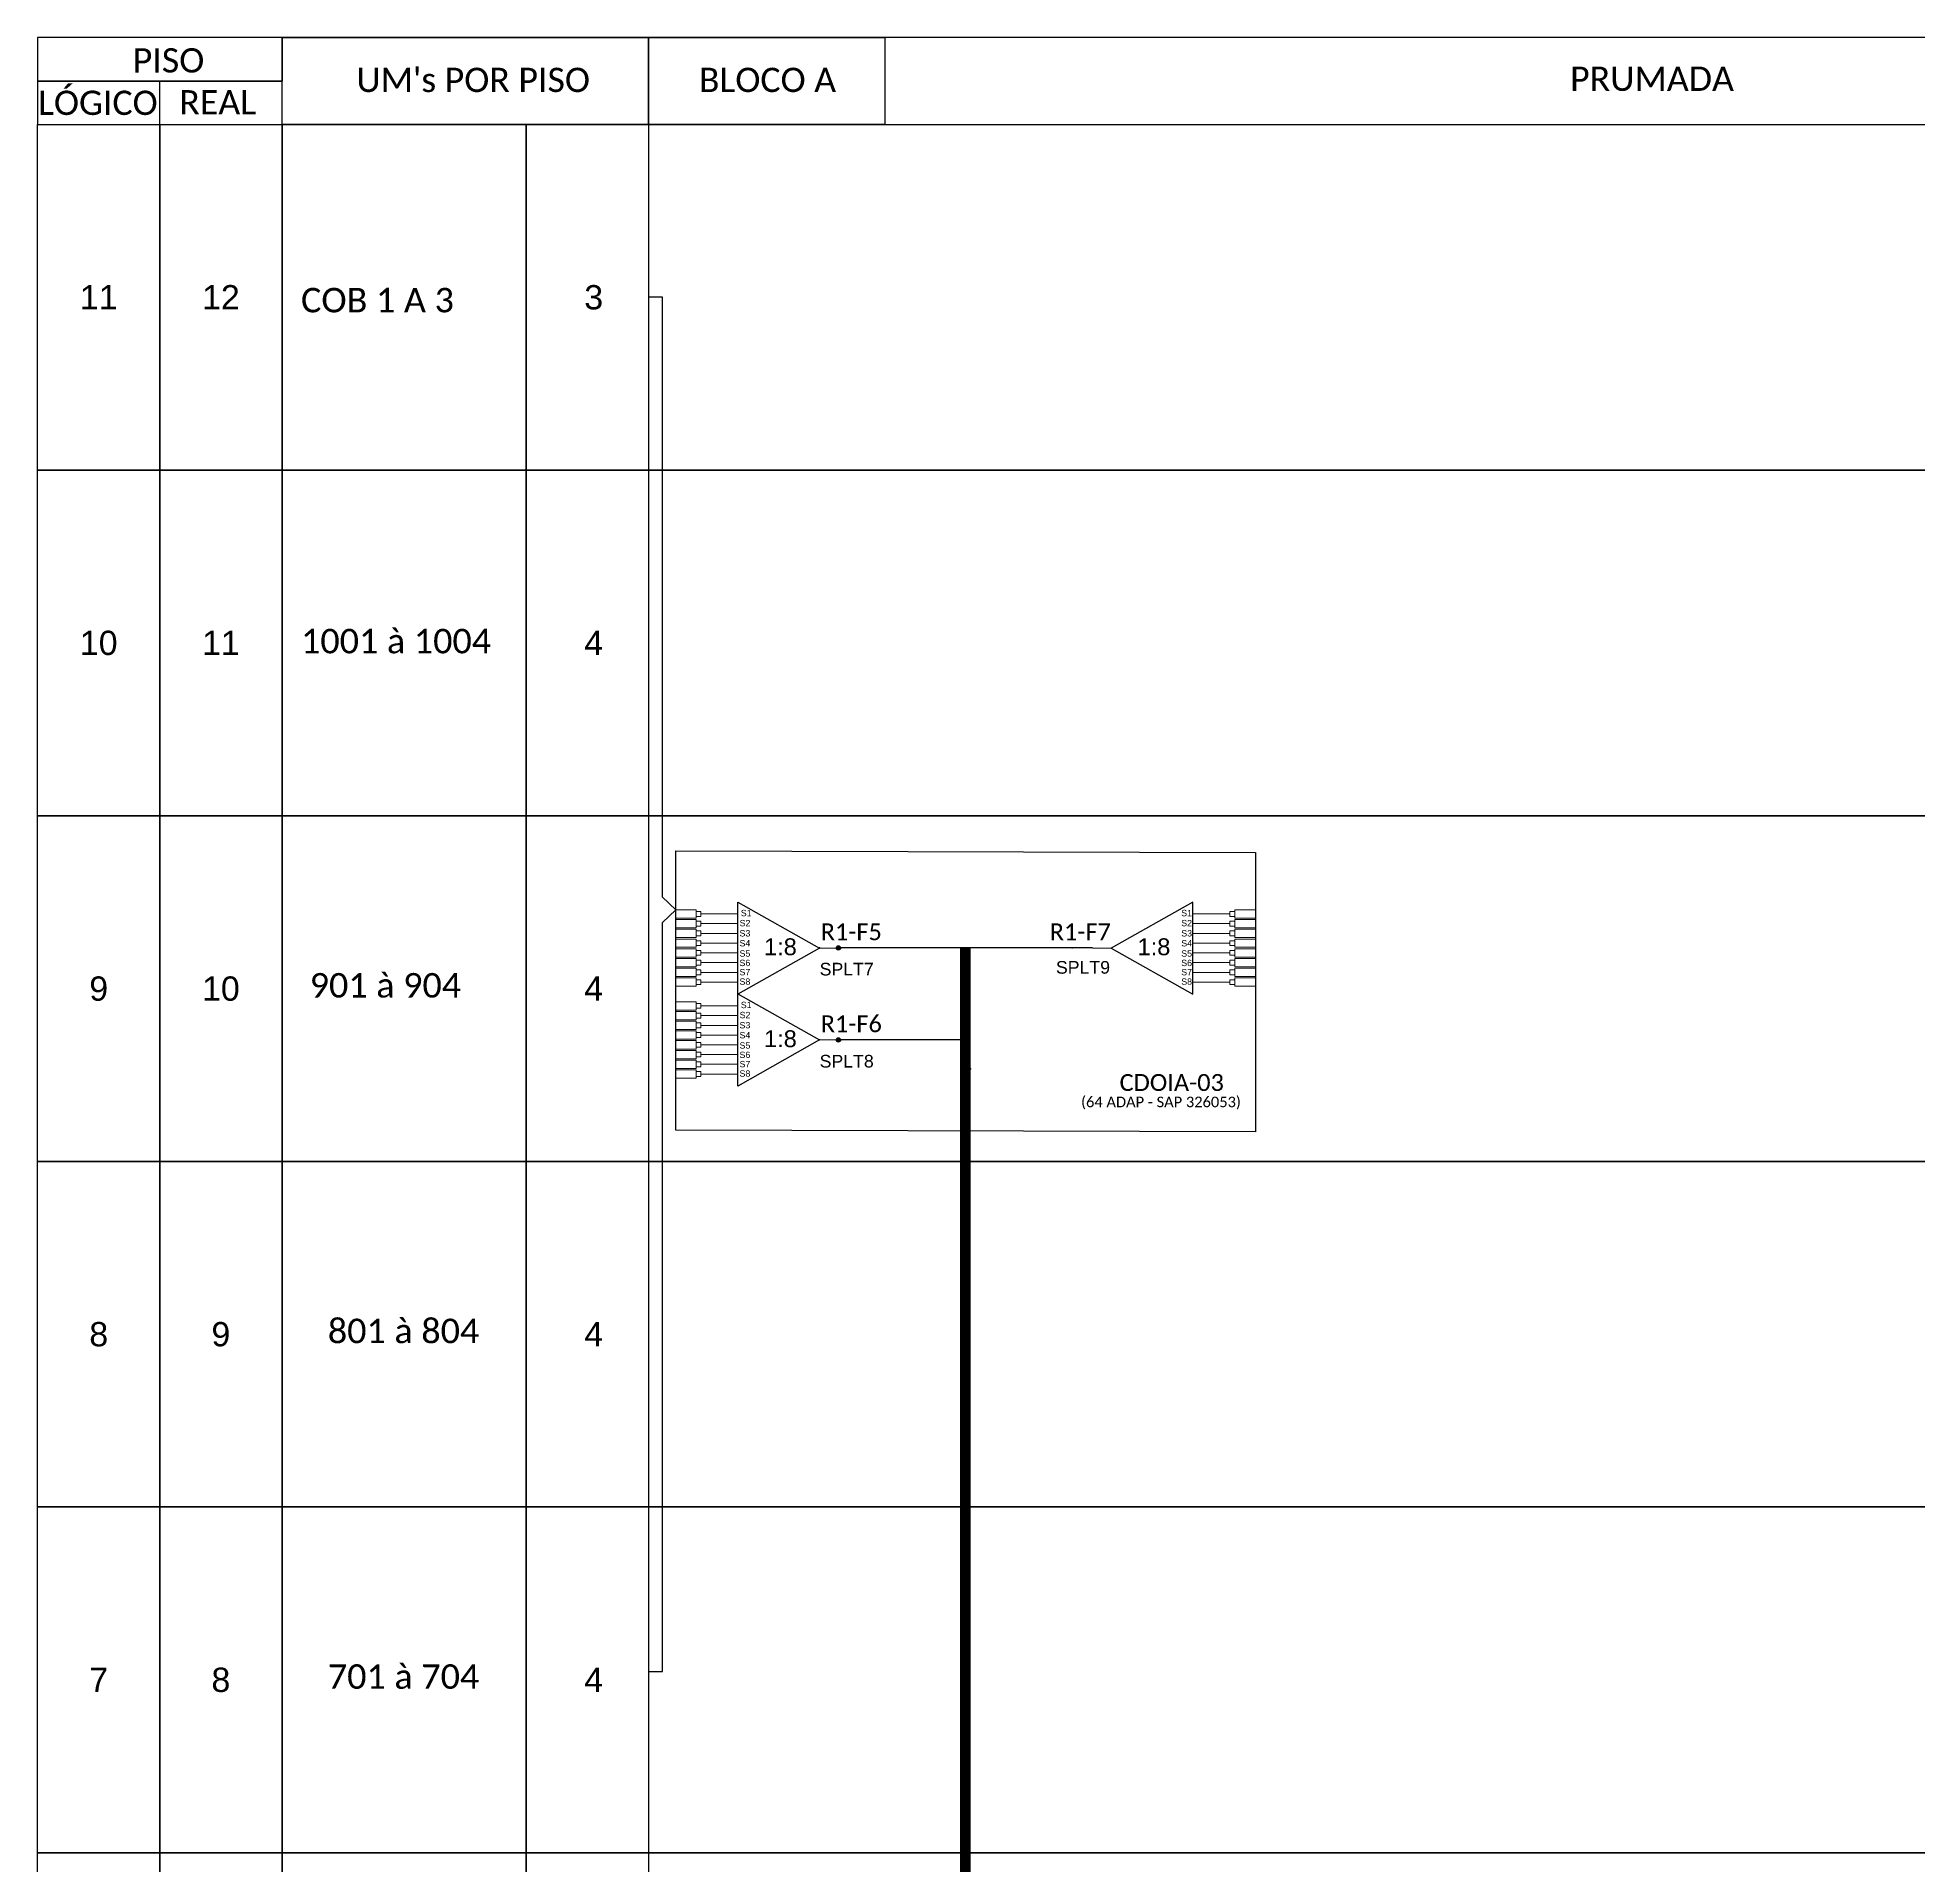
# Model space of a CAD drawing. Header units: inches. Extents: x 1396 to 4186, y -90 to 504.
# Drawn here: x 2856.4 to 3034.6, y 237.4 to 410.5 of the extents above; entities that cross this region are included whole.
import ezdxf
from ezdxf.enums import TextEntityAlignment as Align

# ---------------------------------------------------------------- set-up
doc = ezdxf.new("R2010")
doc.units = ezdxf.units.IN
doc.header["$MEASUREMENT"] = 0
doc.layers.add('Meio Fio', color=7, linetype='Continuous')
doc.styles.add('ARIAL', font='arial.ttf')
doc.styles.add('WMF-Calibri0', font='calibri.ttf')

# ---------------------------------------------------------------- blocks, each defined once
blk = doc.blocks.new('A$C415C251F')
at = {"color": 3}
blk.add_point((0, 0), dxfattribs=at)
blk = doc.blocks.new('LEG_CDOIA8_C-SPLT_ESQ')
at = {"color": 3, "extrusion": (0, 0, -1), "xscale": -1, "zscale": -1}
blk.add_blockref('A$C415C251F', (0, 0), dxfattribs=at)
at = {"color": 1, "style": 'WMF-Calibri0', "flags": 4}
blk.add_attdef('CDO', (21.44, -2.61), '', height=2, dxfattribs=at)
blk.add_attdef('MODELO', text='', height=1.5, dxfattribs=at).set_placement((22.54, -4.54), align=Align.CENTER)
at = {"style": 'ARIAL', "flags": 4}
blk.add_attdef('SPLITAGEM', text='', height=1.5, dxfattribs=at).set_placement((18.61, -12.59), align=Align.CENTER)
blk = doc.blocks.new('SPLITTER_')
blk.add_point((0, 0))
at = {"style": 'ARIAL', "flags": 4}
blk.add_attdef('SPLT', (0, -3.26), '', height=1.5, dxfattribs=at)
blk = doc.blocks.new('SPLT_1-8_SC-APC_ESQ')
at = {"color": 1}
blk.add_lwpolyline([(7.37, -2.1), (17.04, -7.55), (7.37, -13), (7.37, -2.1)], dxfattribs=at)
at = {"color": 3, "lineweight": 0}
for points in [[(2.41, -3.02), (0, -3.02)], [(2.41, -4), (0, -4)], [(2.41, -4.17), (0, -4.17)], [(2.41, -3.02), (2.41, -4)], [(2.41, -4.17), (2.41, -5.16)], [(2.99, -3.51), (7.37, -3.51)], [(2.41, -5.16), (0, -5.16)], [(2.41, -5.32), (0, -5.32)], [(2.41, -6.31), (0, -6.31)], [(2.41, -6.48), (0, -6.48)], [(2.41, -5.32), (2.41, -6.31)], [(2.41, -6.48), (2.41, -7.46)], [(7.37, -4.66), (2.99, -4.66)], [(7.37, -5.82), (2.99, -5.82)], [(2.41, -7.46), (0, -7.46)], [(2.41, -7.63), (0, -7.63)], [(2.41, -8.62), (0, -8.62)], [(2.41, -8.78), (0, -8.78)], [(2.41, -7.63), (2.41, -8.62)], [(2.41, -8.78), (2.41, -9.77)], [(7.37, -6.97), (2.99, -6.97)], [(7.37, -8.12), (2.99, -8.12)], [(2.41, -9.77), (0, -9.77)], [(2.41, -9.94), (0, -9.94)], [(2.41, -10.92), (0, -10.92)], [(2.41, -11.09), (0, -11.09)], [(2.41, -9.94), (2.41, -10.92)], [(2.41, -11.09), (2.41, -12.08)], [(7.37, -9.28), (2.99, -9.28)], [(7.37, -10.43), (2.99, -10.43)], [(2.41, -12.08), (0, -12.08)], [(7.37, -11.58), (2.99, -11.58)]]:
    blk.add_lwpolyline(points, dxfattribs=at)
for points in [[(2.99, -3.22), (2.41, -3.22), (2.41, -3.8), (2.99, -3.8)], [(2.99, -4.38), (2.41, -4.38), (2.41, -4.95), (2.99, -4.95)], [(2.99, -5.53), (2.41, -5.53), (2.41, -6.1), (2.99, -6.1)], [(2.99, -6.68), (2.41, -6.68), (2.41, -7.26), (2.99, -7.26)], [(2.99, -7.84), (2.41, -7.84), (2.41, -8.41), (2.99, -8.41)], [(2.99, -8.99), (2.41, -8.99), (2.41, -9.56), (2.99, -9.56)], [(2.99, -10.14), (2.41, -10.14), (2.41, -10.72), (2.99, -10.72)], [(2.99, -11.3), (2.41, -11.3), (2.41, -11.87), (2.99, -11.87)]]:
    blk.add_lwpolyline(points, close=True, dxfattribs=at)
at = {"color": 1, "lineweight": 0}
blk.add_lwpolyline([(17.04, -7.55), (19.26, -7.55)], dxfattribs=at)
at = {"color": 1, "style": 'ARIAL'}
for s, height, p in [('S2', 0.75, (7.56, -4.97)), ('S1', 0.75, (7.7, -3.78)), ('S3', 0.75, (7.55, -6.18)), ('S4', 0.75, (7.55, -7.36)), ('1:8', 2, (10.45, -8.4)), ('S5', 0.75, (7.55, -8.57)), ('S6', 0.75, (7.55, -9.69)), ('S7', 0.75, (7.55, -10.78)), ('S8', 0.75, (7.55, -11.9))]:
    blk.add_text(s, height=height, dxfattribs=at).set_placement(p)
blk = doc.blocks.new('SPLT_1-8_SC-APC')
at = {"color": 1}
blk.add_lwpolyline([(-7.37, -2.1), (-17.04, -7.55), (-7.37, -13), (-7.37, -2.1)], dxfattribs=at)
at = {"color": 3, "lineweight": 0}
for points in [[(-2.99, -3.51), (-7.37, -3.51)], [(-2.41, -3.02), (-2.41, -4)], [(-2.41, -3.02), (0, -3.02)], [(-2.41, -4), (0, -4)], [(-2.41, -4.17), (-2.41, -5.16)], [(-2.41, -4.17), (0, -4.17)], [(-7.37, -4.66), (-2.99, -4.66)], [(-7.37, -5.82), (-2.99, -5.82)], [(-2.41, -5.16), (0, -5.16)], [(-2.41, -5.32), (-2.41, -6.31)], [(-2.41, -5.32), (0, -5.32)], [(-2.41, -6.31), (0, -6.31)], [(-2.41, -6.48), (-2.41, -7.46)], [(-2.41, -6.48), (0, -6.48)], [(-7.37, -6.97), (-2.99, -6.97)], [(-7.37, -8.12), (-2.99, -8.12)], [(-2.41, -7.46), (0, -7.46)], [(-2.41, -7.63), (-2.41, -8.62)], [(-2.41, -7.63), (0, -7.63)], [(-2.41, -8.62), (0, -8.62)], [(-2.41, -8.78), (-2.41, -9.77)], [(-2.41, -8.78), (0, -8.78)], [(-7.37, -9.28), (-2.99, -9.28)], [(-7.37, -10.43), (-2.99, -10.43)], [(-2.41, -9.77), (0, -9.77)], [(-2.41, -9.94), (-2.41, -10.92)], [(-2.41, -9.94), (0, -9.94)], [(-2.41, -10.92), (0, -10.92)], [(-2.41, -11.09), (-2.41, -12.08)], [(-2.41, -11.09), (0, -11.09)], [(-7.37, -11.58), (-2.99, -11.58)], [(-2.41, -12.08), (0, -12.08)]]:
    blk.add_lwpolyline(points, dxfattribs=at)
for points in [[(-2.99, -3.22), (-2.41, -3.22), (-2.41, -3.8), (-2.99, -3.8)], [(-2.99, -4.38), (-2.41, -4.38), (-2.41, -4.95), (-2.99, -4.95)], [(-2.99, -5.53), (-2.41, -5.53), (-2.41, -6.1), (-2.99, -6.1)], [(-2.99, -6.68), (-2.41, -6.68), (-2.41, -7.26), (-2.99, -7.26)], [(-2.99, -7.84), (-2.41, -7.84), (-2.41, -8.41), (-2.99, -8.41)], [(-2.99, -8.99), (-2.41, -8.99), (-2.41, -9.56), (-2.99, -9.56)], [(-2.99, -10.14), (-2.41, -10.14), (-2.41, -10.72), (-2.99, -10.72)], [(-2.99, -11.3), (-2.41, -11.3), (-2.41, -11.87), (-2.99, -11.87)]]:
    blk.add_lwpolyline(points, close=True, dxfattribs=at)
at = {"color": 1, "lineweight": 0}
blk.add_lwpolyline([(-17.04, -7.55), (-19.26, -7.55)], dxfattribs=at)
at = {"color": 1, "style": 'ARIAL'}
for s, height, p in [('S1', 0.75, (-8.74, -3.78)), ('S2', 0.75, (-8.74, -4.97)), ('1:8', 2, (-13.91, -8.4)), ('S3', 0.75, (-8.74, -6.18)), ('S4', 0.75, (-8.74, -7.36)), ('S5', 0.75, (-8.74, -8.57)), ('S6', 0.75, (-8.74, -9.69)), ('S7', 0.75, (-8.74, -10.78)), ('S8', 0.75, (-8.74, -11.9))]:
    blk.add_text(s, height=height, dxfattribs=at).set_placement(p)

msp = doc.modelspace()

# ---------------------------------------------------------------- hatches: boundary and pattern name
h = msp.add_hatch(color=3)
h.dxf.hatch_style = 1
edge = h.paths.add_edge_path()
edge.add_arc((2932.28, 324.27), 0.205, 0, 360)
h = msp.add_hatch(color=3)
h.dxf.hatch_style = 1
edge = h.paths.add_edge_path()
edge.add_arc((2932.28, 315.55), 0.205, 0, 360)

# ---------------------------------------------------------------- linework, layer by layer
at = {"color": 5}
for p, q in [((2944.31, 324.27), (2932.28, 324.27)), ((2956.33, 324.27), (2944.31, 324.27)), ((2944.31, 315.55), (2932.28, 315.55))]:
    msp.add_line(p, q, dxfattribs=at)
at = {"color": 0}
for points in [[(2856.43, 406.39), (2879.58, 406.39), (2879.58, 410.51), (2856.43, 410.51)], [(2856.43, 402.28), (2879.58, 402.28), (2879.58, 406.39), (2856.43, 406.39)]]:
    msp.add_lwpolyline(points, close=True, dxfattribs=at)
for points in [[(2879.58, 402.28), (3108.6, 402.28), (3108.6, 410.51), (2879.58, 410.51), (2879.58, 410.51), (2879.58, 406.39)], [(2868, 402.28), (2868, 406.39)]]:
    msp.add_lwpolyline(points)
for points in [[(2914.29, 410.51), (2936.69, 410.51), (2936.69, 402.28), (2914.29, 402.28)], [(2856.43, 402.28), (2868, 402.28), (2868, 369.54), (2856.43, 369.54)], [(2868, 402.28), (2879.58, 402.28), (2879.58, 369.54), (2868, 369.54)], [(2879.58, 402.28), (3108.6, 402.28), (3108.6, 369.54), (2879.58, 369.54)], [(2879.58, 402.28), (2902.72, 402.28), (2902.72, 369.54), (2879.58, 369.54)], [(2902.72, 402.28), (2914.29, 402.28), (2914.29, 369.54), (2902.72, 369.54)], [(2856.43, 369.54), (2868, 369.54), (2868, 336.79), (2856.43, 336.79)], [(2868, 369.54), (2879.58, 369.54), (2879.58, 336.79), (2868, 336.79)], [(2879.58, 369.54), (3108.6, 369.54), (3108.6, 336.79), (2879.58, 336.79)], [(2879.58, 369.54), (2902.72, 369.54), (2902.72, 336.79), (2879.58, 336.79)], [(2902.72, 369.54), (2914.29, 369.54), (2914.29, 336.79), (2902.72, 336.79)], [(2856.43, 336.79), (2868, 336.79), (2868, 304.05), (2856.43, 304.05)], [(2868, 336.79), (2879.58, 336.79), (2879.58, 304.05), (2868, 304.05)], [(2879.58, 336.79), (3108.6, 336.79), (3108.6, 304.05), (2879.58, 304.05)], [(2879.58, 336.79), (2902.72, 336.79), (2902.72, 304.05), (2879.58, 304.05)], [(2902.72, 336.79), (2914.29, 336.79), (2914.29, 304.05), (2902.72, 304.05)], [(2856.43, 304.05), (2868, 304.05), (2868, 271.31), (2856.43, 271.31)], [(2868, 304.05), (2879.58, 304.05), (2879.58, 271.31), (2868, 271.31)], [(2879.58, 304.05), (3108.6, 304.05), (3108.6, 271.31), (2879.58, 271.31)], [(2879.58, 304.05), (2902.72, 304.05), (2902.72, 271.31), (2879.58, 271.31)], [(2902.72, 304.05), (2914.29, 304.05), (2914.29, 271.31), (2902.72, 271.31)], [(2856.43, 271.31), (2868, 271.31), (2868, 238.56), (2856.43, 238.56)], [(2868, 271.31), (2879.58, 271.31), (2879.58, 238.56), (2868, 238.56)], [(2879.58, 271.31), (3108.6, 271.31), (3108.6, 238.56), (2879.58, 238.56)], [(2879.58, 271.31), (2902.72, 271.31), (2902.72, 238.56), (2879.58, 238.56)], [(2902.72, 271.31), (2914.29, 271.31), (2914.29, 238.56), (2902.72, 238.56)], [(2856.43, 238.56), (2868, 238.56), (2868, 205.82), (2856.43, 205.82)], [(2868, 238.56), (2879.58, 238.56), (2879.58, 205.82), (2868, 205.82)], [(2879.58, 238.56), (3108.6, 238.56), (3108.6, 205.82), (2879.58, 205.82)], [(2879.58, 238.56), (2902.72, 238.56), (2902.72, 205.82), (2879.58, 205.82)], [(2902.72, 238.56), (2914.29, 238.56), (2914.29, 205.82), (2902.72, 205.82)]]:
    msp.add_lwpolyline(points, close=True)
at = {"color": 3}
for points in [[(2915.63, 385.91), (2915.63, 385.91), (2914.29, 385.91)], [(2915.61, 329.1), (2915.63, 385.91)], [(2915.61, 326.67), (2916.87, 327.89), (2915.6, 329.12)], [(2915.62, 293.94), (2915.61, 326.67)], [(2914.29, 255.72), (2915.61, 255.72), (2915.62, 293.94)]]:
    msp.add_lwpolyline(points, dxfattribs=at)
at = {"color": 1}
msp.add_lwpolyline([(2916.87, 333.46), (2971.77, 333.31), (2971.77, 306.85), (2916.87, 307.01)], close=True, dxfattribs=at)
at = {"color": 5, "const_width": 1}
msp.add_lwpolyline([(2944.31, 324.27), (2944.31, 31.72), (3029.5, 31.72)], dxfattribs=at)
at = {"color": 3}
for centre in [(2932.28, 324.27), (2932.28, 315.55)]:
    msp.add_circle(centre, 0.205, dxfattribs=at)
at = {"layer": 'Meio Fio', "color": 0}
msp.add_lwpolyline([(2879.58, 410.51), (2914.29, 410.51), (2914.29, 402.28), (2879.58, 402.28)], close=True, dxfattribs=at)

# ---------------------------------------------------------------- block references
at = {"xscale": 0.8000000000465661, "yscale": 0.7999999999883585, "zscale": 0.8}
for p in [(2916.87, 330.3), (2916.87, 321.59)]:
    msp.add_blockref('SPLT_1-8_SC-APC_ESQ', p, dxfattribs=at)
at = {"color": 3, "xscale": 0.8000000000465661, "yscale": 0.7999999999883585, "zscale": 0.8}
msp.add_blockref('SPLT_1-8_SC-APC', (2971.74, 330.3), dxfattribs=at)
ref = msp.add_blockref('SPLITTER_', (2930.5, 324.27), dxfattribs=dict(xscale=0.8000000000465661, yscale=0.7999999999883585, zscale=0.8))
ref.add_attrib('SPLT', 'SPLT7', (2930.5, 321.66), dxfattribs={"height": 1.2, "style": 'ARIAL'})
ref = msp.add_blockref('SPLITTER_', (2954.43, 324.27), dxfattribs=dict(xscale=0.8000000000465661, yscale=0.7999999999883585, zscale=0.8))
ref.add_attrib('SPLT', 'SPLT9', (2952.88, 321.83), dxfattribs={"height": 1.2, "style": 'ARIAL'})
ref = msp.add_blockref('SPLITTER_', (2930.5, 315.55), dxfattribs=dict(xscale=0.8000000000465661, yscale=0.7999999999883585, zscale=0.8))
ref.add_attrib('SPLT', 'SPLT8', (2930.5, 312.94), dxfattribs={"height": 1.2, "style": 'ARIAL'})
at = {"color": 3}
ref = msp.add_blockref('LEG_CDOIA8_C-SPLT_ESQ', (2944.8, 312.81), dxfattribs=dict(at, xscale=0.8000000000465661, yscale=0.7999999999883585, zscale=0.8))
ref.add_attrib('CDO', 'CDOIA-03', (2958.91, 310.72), dxfattribs={"color": 1, "height": 1.6, "style": 'WMF-Calibri0'})
ref.add_attrib('MODELO', '(64 ADAP - SAP 326053)', dxfattribs={"color": 1, "height": 1, "style": 'WMF-Calibri0'}).set_placement((2962.83, 309.18), align=Align.CENTER)

# ---------------------------------------------------------------- texts
at = {"color": 0, "style": 'WMF-Calibri0'}
for s, p in [('     PISO', (2861.39, 407.2)), ('  LÓGICO', (2854.85, 403.18)), ("UM's POR PISO", (2886.62, 405.35)), ('BLOCO A', (2919.06, 405.35)), ('PRUMADA', (3001.58, 405.46)), ('    REAL', (2866.61, 403.23))]:
    msp.add_text(s, height=2.3, dxfattribs=at).set_placement(p)
at = {"style": 'WMF-Calibri0'}
for s, p in [('COB 1 A 3', (2881.38, 384.48)), ('1001 à 1004', (2881.38, 352.18)), ('901 à 904', (2882.2, 319.57)), ('801 à 804', (2883.92, 286.83)), ('701 à 704', (2883.92, 254.09))]:
    msp.add_text(s, height=2.317, dxfattribs=at).set_placement(p)
at = {"color": 5, "style": 'WMF-Calibri0'}
for s, p in [('R1-F5', (2930.6, 325)), ('R1-F7', (2952.29, 325)), ('R1-F6', (2930.6, 316.29))]:
    msp.add_text(s, height=1.6, dxfattribs=at).set_placement(p)
at = {"style": 'ARIAL', "flags": 12}
for tag, p in [('11', (2862.22, 385.91)), ('12', (2873.79, 385.91)), ('3', (2909.1, 385.91)), ('10', (2862.22, 353.17)), ('11', (2873.79, 353.17)), ('4', (2909.1, 353.17)), ('9', (2862.22, 320.42)), ('10', (2873.79, 320.42)), ('4', (2909.1, 320.42)), ('8', (2862.22, 287.68)), ('9', (2873.79, 287.68)), ('4', (2909.1, 287.68)), ('7', (2862.22, 254.94)), ('8', (2873.79, 254.94)), ('4', (2909.1, 254.94))]:
    msp.add_attdef(tag, text='XX', height=2.3, dxfattribs=at).set_placement(p, align=Align.MIDDLE_CENTER)

doc.saveas('drawing.dxf')
